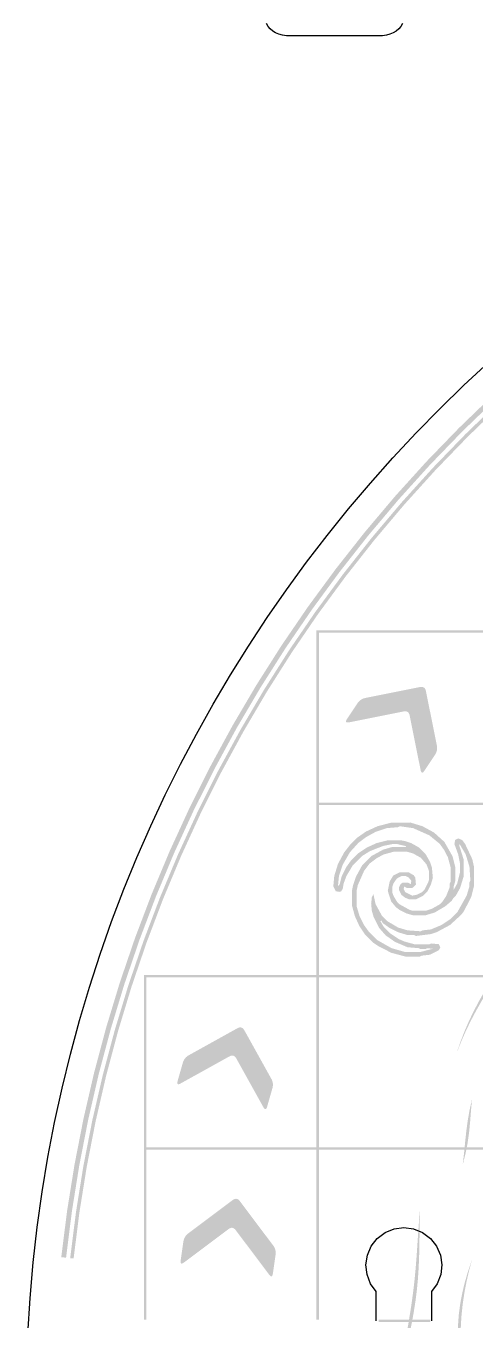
# Model space of a CAD drawing. Header units: millimetres. Extents: x 5 to 414, y 6 to 775.
# Drawn here: x 18.7 to 79.5, y 208.8 to 384.2 of the extents above; entities that cross this region are included whole.
import ezdxf

# ---------------------------------------------------------------- set-up
doc = ezdxf.new("R2010")
doc.units = ezdxf.units.MM
doc.layers.add('CUT', color=1, linetype='Continuous')
doc.layers.add('RASTER', color=7, linetype='Continuous')

msp = doc.modelspace()

# ---------------------------------------------------------------- hatches: boundary and pattern name
at = {"layer": 'RASTER'}
for points in [[(23.513, 217.375), (24.307, 223.676), (25.313, 229.945), (26.531, 236.177), (27.959, 242.364), (29.596, 248.5), (31.439, 254.576), (33.487, 260.587), (35.737, 266.525), (38.187, 272.383), (40.834, 278.155), (43.675, 283.834), (46.706, 289.414), (49.924, 294.888), (53.326, 300.249), (56.907, 305.493), (60.664, 310.612), (64.592, 315.602), (68.686, 320.455), (72.943, 325.167), (77.356, 329.733), (81.922, 334.146), (86.634, 338.403), (91.487, 342.497), (96.477, 346.425), (101.596, 350.182), (106.84, 353.763), (112.201, 357.165), (117.675, 360.383), (123.255, 363.414), (128.934, 366.255), (134.706, 368.902), (140.564, 371.352), (146.502, 373.602), (152.513, 375.65), (158.589, 377.493), (164.725, 379.13), (170.912, 380.558), (177.144, 381.776), (183.413, 382.782), (189.714, 383.576), (189.784, 382.926), (183.506, 382.135), (177.258, 381.132), (171.048, 379.919), (164.882, 378.496), (158.768, 376.865), (152.713, 375.028), (146.723, 372.987), (140.806, 370.744), (134.969, 368.303), (129.217, 365.665), (123.557, 362.835), (117.997, 359.814), (112.542, 356.607), (107.199, 353.217), (101.974, 349.648), (96.872, 345.905), (91.9, 341.99), (87.064, 337.91), (82.368, 333.669), (77.818, 329.271), (73.42, 324.721), (69.179, 320.025), (65.099, 315.189), (61.185, 310.217), (57.441, 305.115), (53.872, 299.89), (50.482, 294.547), (47.275, 289.092), (44.254, 283.532), (41.424, 277.872), (38.786, 272.121), (36.345, 266.283), (34.102, 260.366), (32.061, 254.376), (30.224, 248.321), (28.593, 242.207), (27.17, 236.041), (25.957, 229.831), (24.954, 223.583), (24.163, 217.305)], [(24.72, 217.244), (25.509, 223.503), (26.508, 229.733), (27.718, 235.924), (29.137, 242.071), (30.763, 248.167), (32.595, 254.204), (34.63, 260.176), (36.865, 266.075), (39.299, 271.896), (41.929, 277.63), (44.751, 283.273), (47.763, 288.816), (50.96, 294.255), (54.34, 299.582), (57.898, 304.791), (61.631, 309.878), (65.533, 314.835), (69.601, 319.657), (73.83, 324.338), (78.215, 328.874), (82.751, 333.259), (87.432, 337.488), (92.254, 341.556), (97.211, 345.458), (102.298, 349.191), (107.507, 352.749), (112.834, 356.129), (118.273, 359.326), (123.817, 362.338), (129.459, 365.16), (135.193, 367.79), (141.014, 370.224), (146.913, 372.459), (152.885, 374.494), (158.922, 376.326), (165.018, 377.952), (171.165, 379.371), (177.356, 380.581), (183.586, 381.58), (189.845, 382.369), (189.895, 381.904), (183.652, 381.118), (177.438, 380.121), (171.262, 378.914), (165.13, 377.499), (159.05, 375.877), (153.028, 374.05), (147.071, 372.02), (141.187, 369.79), (135.381, 367.362), (129.661, 364.739), (124.032, 361.924), (118.503, 358.92), (113.078, 355.73), (107.764, 352.359), (102.568, 348.81), (97.494, 345.087), (92.549, 341.194), (87.739, 337.136), (83.069, 332.918), (78.545, 328.544), (74.171, 324.02), (69.953, 319.35), (65.895, 314.54), (62.002, 309.595), (58.279, 304.522), (54.73, 299.325), (51.359, 294.011), (48.169, 288.586), (45.165, 283.057), (42.35, 277.428), (39.727, 271.708), (37.299, 265.902), (35.069, 260.018), (33.039, 254.061), (31.213, 248.039), (29.59, 241.959), (28.175, 235.827), (26.968, 229.651), (25.971, 223.437), (25.185, 217.194)], [(58.062, 302.327), (81.738, 302.327), (81.738, 302.001), (58.062, 302.001)], [(58.062, 302.001), (58.388, 302.001), (58.388, 278.977), (58.062, 278.977)], [(62.492, 289.849), (62.337, 289.826), (62.216, 289.826), (62.128, 289.848), (62.074, 289.892), (62.053, 289.959), (62.066, 290.048), (62.113, 290.16), (62.193, 290.295), (63.618, 292.432), (63.72, 292.571), (63.831, 292.695), (63.952, 292.806), (64.081, 292.903), (64.22, 292.986), (64.369, 293.056), (64.527, 293.111), (64.694, 293.152), (72.063, 294.626), (72.226, 294.647), (72.372, 294.643), (72.5, 294.613), (72.612, 294.557), (72.707, 294.476), (72.784, 294.368), (72.844, 294.235), (72.887, 294.076), (74.361, 286.707), (74.387, 286.537), (74.396, 286.37), (74.39, 286.207), (74.367, 286.047), (74.327, 285.889), (74.271, 285.736), (74.198, 285.585), (74.109, 285.438), (72.685, 283.301), (72.592, 283.175), (72.506, 283.088), (72.429, 283.042), (72.359, 283.035), (72.297, 283.068), (72.243, 283.14), (72.197, 283.253), (72.159, 283.405), (70.685, 290.774), (70.642, 290.932), (70.582, 291.065), (70.505, 291.173), (70.41, 291.254), (70.299, 291.31), (70.17, 291.34), (70.024, 291.345), (69.861, 291.323)], [(58.062, 278.977), (81.738, 278.977), (81.738, 278.651), (58.062, 278.651)], [(58.062, 278.651), (58.388, 278.651), (58.388, 255.627), (58.062, 255.627)], [(77.11, 245.251), (77.598, 246.668), (78.143, 248.064), (78.743, 249.439), (79.395, 250.791), (80.095, 252.12), (80.838, 253.428), (81.617, 254.716), (82.424, 255.986), (83.252, 257.242), (84.092, 258.487), (84.938, 259.725), (85.78, 260.959), (86.614, 262.193), (87.432, 263.432), (88.232, 264.678), (89.009, 265.935), (89.763, 267.204), (89.779, 267.194), (89.083, 265.893), (88.362, 264.606), (87.615, 263.333), (86.844, 262.072), (86.052, 260.819), (85.242, 259.572), (84.42, 258.328), (83.592, 257.081), (82.765, 255.828), (81.949, 254.566), (81.15, 253.292), (80.376, 252.001), (79.636, 250.691), (78.935, 249.362), (78.281, 248.011), (77.678, 246.638), (77.128, 245.244)], [(34.712, 255.627), (58.388, 255.627), (58.388, 255.301), (34.712, 255.301)], [(34.712, 255.301), (35.038, 255.301), (35.038, 232.277), (34.712, 232.277)], [(58.062, 255.627), (81.738, 255.627), (81.738, 255.301), (58.062, 255.301)], [(58.062, 255.301), (58.388, 255.301), (58.388, 232.277), (58.062, 232.277)], [(39.689, 240.922), (39.549, 240.853), (39.433, 240.815), (39.343, 240.809), (39.278, 240.835), (39.238, 240.893), (39.223, 240.982), (39.234, 241.103), (39.269, 241.255), (39.975, 243.725), (40.03, 243.888), (40.097, 244.041), (40.178, 244.183), (40.272, 244.315), (40.379, 244.437), (40.5, 244.548), (40.633, 244.648), (40.78, 244.739), (47.349, 248.388), (47.498, 248.458), (47.638, 248.499), (47.77, 248.509), (47.893, 248.49), (48.008, 248.441), (48.114, 248.363), (48.212, 248.254), (48.301, 248.116), (51.951, 241.547), (52.028, 241.393), (52.088, 241.237), (52.131, 241.079), (52.158, 240.919), (52.168, 240.757), (52.162, 240.594), (52.139, 240.428), (52.099, 240.261), (51.393, 237.791), (51.343, 237.643), (51.288, 237.535), (51.228, 237.467), (51.164, 237.439), (51.095, 237.452), (51.021, 237.504), (50.943, 237.597), (50.86, 237.73), (47.211, 244.299), (47.122, 244.437), (47.024, 244.546), (46.918, 244.625), (46.803, 244.673), (46.679, 244.693), (46.548, 244.682), (46.407, 244.642), (46.258, 244.571)], [(77.877, 230.007), (78.044, 231.454), (78.186, 232.913), (78.34, 234.373), (78.534, 235.827), (78.784, 237.269), (79.099, 238.695), (79.116, 238.689), (78.984, 237.208), (78.868, 235.729), (78.725, 234.264), (78.523, 232.821), (78.246, 231.402), (77.895, 230.003)], [(34.712, 232.277), (58.388, 232.277), (58.388, 231.951), (34.712, 231.951)], [(34.712, 231.951), (35.038, 231.951), (35.038, 208.927), (34.712, 208.927)], [(58.062, 232.277), (81.738, 232.277), (81.738, 231.951), (58.062, 231.951)], [(58.062, 231.951), (58.388, 231.951), (58.388, 208.927), (58.062, 208.927)], [(40.143, 216.666), (40.013, 216.578), (39.904, 216.525), (39.815, 216.507), (39.747, 216.524), (39.7, 216.575), (39.673, 216.662), (39.667, 216.783), (39.681, 216.939), (40.045, 219.481), (40.077, 219.651), (40.123, 219.811), (40.184, 219.963), (40.259, 220.107), (40.349, 220.242), (40.453, 220.368), (40.571, 220.486), (40.704, 220.595), (46.716, 225.104), (46.854, 225.194), (46.988, 225.253), (47.117, 225.281), (47.241, 225.279), (47.362, 225.246), (47.478, 225.183), (47.59, 225.089), (47.697, 224.964), (52.206, 218.952), (52.303, 218.81), (52.383, 218.664), (52.448, 218.513), (52.496, 218.358), (52.528, 218.2), (52.544, 218.037), (52.544, 217.87), (52.527, 217.698), (52.164, 215.156), (52.134, 215.002), (52.094, 214.887), (52.044, 214.812), (51.984, 214.776), (51.914, 214.779), (51.834, 214.821), (51.744, 214.902), (51.644, 215.022), (47.135, 221.034), (47.028, 221.159), (46.917, 221.253), (46.8, 221.317), (46.68, 221.35), (46.555, 221.352), (46.426, 221.323), (46.293, 221.264), (46.155, 221.175)], [(69.2, 199.138), (69.328, 200.688), (69.508, 202.234), (69.73, 203.776), (69.98, 205.312), (70.244, 206.844), (70.508, 208.372), (70.759, 209.899), (70.989, 211.425), (71.191, 212.953), (71.363, 214.484), (71.506, 216.02), (71.625, 217.56), (71.731, 219.105), (71.832, 220.654), (71.944, 222.204), (72.078, 223.754), (72.097, 223.751), (72.05, 222.185), (72.023, 220.621), (72, 219.062), (71.964, 217.51), (71.901, 215.965), (71.801, 214.429), (71.655, 212.9), (71.462, 211.376), (71.224, 209.856), (70.947, 208.337), (70.642, 206.816), (70.322, 205.292), (70.003, 203.763), (69.702, 202.227), (69.436, 200.686), (69.219, 199.138)], [(78.058, 199.211), (77.798, 200.696), (77.567, 202.186), (77.382, 203.68), (77.256, 205.176), (77.202, 206.672), (77.228, 208.165), (77.34, 209.652), (77.537, 211.131), (77.818, 212.599), (78.174, 214.054), (78.595, 215.497), (79.069, 216.927), (79.087, 216.925), (78.708, 215.482), (78.375, 214.029), (78.094, 212.566), (77.873, 211.095), (77.712, 209.617), (77.613, 208.133), (77.575, 206.645), (77.593, 205.156), (77.66, 203.666), (77.77, 202.178), (77.912, 200.693), (78.077, 199.211)], [(66.468, 208.927), (73.473, 208.927), (73.473, 208.601), (66.468, 208.601)]]:
    msp.add_hatch(color=7, dxfattribs=at).paths.add_polyline_path(points)
h = msp.add_hatch(color=7, dxfattribs=at)
h.paths.add_polyline_path([(68.138, 276.237), (70.768, 276.275), (72.421, 275.767), (73.984, 274.915), (75.382, 273.645), (76.487, 271.7), (76.869, 270.175), (76.869, 268.396), (76.615, 267.506), (76.653, 267.163), (77.123, 268.015), (77.504, 269.54), (77.504, 270.683), (77.25, 271.954), (76.742, 273.352), (76.831, 273.899), (77.25, 274.115), (77.796, 273.899), (78.178, 273.39), (79.156, 271.319), (79.41, 270.175), (79.41, 267.76), (79.029, 266.235), (78.051, 264.291), (77.669, 263.782), (76.144, 262.385), (74.327, 261.406), (73.564, 261.152), (71.531, 260.898), (71.277, 261.025), (70.387, 261.025), (69.116, 261.406), (67.934, 262.003), (67.045, 262.639), (66.867, 262.969), (66.702, 262.931), (67.172, 262.13), (68.061, 261.241), (69.205, 260.478), (70.006, 260.135), (71.404, 259.754), (73.31, 259.754), (73.564, 259.881), (74.619, 259.792), (74.835, 259.373), (74.619, 258.953), (73.437, 258.356), (72.294, 258.229), (72.039, 258.102), (70.133, 258.102), (68.227, 258.61), (66.536, 259.461), (65.774, 259.97), (64.63, 261.114), (63.868, 262.257), (63.27, 263.566), (62.889, 264.964), (62.889, 267.125), (63.016, 267.76), (63.397, 268.904), (64.249, 270.467), (65.52, 271.738), (67.083, 272.59), (68.354, 272.971), (70.133, 272.971), (70.222, 273.06), (68.989, 273.352), (68.354, 273.352), (67.083, 273.098), (65.266, 272.374), (64.249, 271.738), (62.978, 270.467), (62.126, 269.031), (61.745, 268.015), (61.618, 267.252), (61.402, 266.96), (61.237, 266.871), (60.69, 266.96), (60.347, 267.633), (60.474, 269.031), (60.983, 270.683), (61.834, 272.247), (62.724, 273.39), (63.486, 274.153), (64.757, 275.043), (66.32, 275.767)])
h.paths.add_polyline_path([(69.37, 275.767), (69.116, 275.64), (67.591, 275.513), (66.066, 275.004), (64.757, 274.28), (63.74, 273.517), (62.597, 272.247), (61.618, 270.556), (61.11, 269.031), (60.983, 267.76), (61.072, 267.671), (61.237, 268.015), (61.491, 269.031), (62.088, 270.213), (62.724, 271.103), (63.74, 272.12), (64.884, 272.882), (66.193, 273.479), (67.718, 273.861), (69.498, 273.861), (70.133, 273.734), (70.896, 273.479), (71.95, 272.882), (72.84, 271.992), (73.437, 270.938), (73.691, 270.175), (73.819, 268.777), (73.564, 267.887), (73.094, 266.96), (72.459, 266.324), (71.531, 265.854), (70.641, 265.854), (70.095, 266.07), (69.587, 266.451), (69.243, 267.125), (69.243, 267.506), (69.459, 267.926), (69.752, 268.142), (70.387, 268.142), (70.857, 267.926), (70.896, 268.396), (70.552, 268.815), (70.133, 269.031), (69.625, 269.031), (68.951, 268.688), (68.481, 268.015), (68.354, 267.633), (68.354, 266.744), (68.481, 266.362), (68.951, 265.562), (69.332, 265.18), (70.641, 264.456), (71.023, 264.329), (72.929, 264.329), (73.691, 264.583), (74.746, 265.18), (75.128, 265.562), (75.636, 266.324), (76.106, 267.506), (76.106, 268.015), (76.233, 268.269), (76.233, 270.175), (75.852, 271.573), (75.382, 272.501), (74.746, 273.39), (73.348, 274.534), (71.15, 275.513)], flags=0)
h.paths.add_polyline_path([(77.466, 273.314), (77.377, 273.225), (78.012, 271.192), (78.012, 269.031), (77.504, 267.379), (76.907, 266.324), (76.576, 266.019), (76.398, 265.689), (75.509, 264.926), (74.073, 264.075), (72.802, 263.694), (71.15, 263.694), (70.26, 263.948), (69.332, 264.418), (68.824, 264.799), (68.189, 265.562), (67.718, 266.998), (67.972, 268.269), (68.443, 269.069), (69.37, 269.54), (70.514, 269.54), (71.239, 269.12), (71.442, 268.815), (71.531, 267.887), (71.023, 267.379), (70.387, 267.379), (69.917, 267.595), (69.879, 267.252), (70.095, 266.833), (71.023, 266.362), (71.658, 266.489), (72.332, 266.833), (72.713, 267.214), (73.183, 268.142), (73.31, 268.523), (73.31, 269.667), (72.967, 270.594), (72.205, 271.484), (71.15, 272.081), (70.26, 272.336), (68.608, 272.336), (67.21, 271.954), (66.282, 271.484), (65.266, 270.722), (64.503, 269.705), (63.651, 267.76), (63.524, 267.125), (63.524, 264.837), (63.906, 263.566), (64.503, 262.385), (65.138, 261.495), (66.282, 260.351), (68.227, 259.245), (70.006, 258.737), (72.166, 258.737), (73.78, 259.156), (73.056, 259.245), (72.802, 259.118), (72.166, 259.118), (71.912, 259.245), (70.387, 259.373), (68.697, 260.097), (67.426, 260.987), (66.536, 262.003), (65.812, 263.439), (65.558, 264.329), (65.469, 265.257), (65.558, 266.108), (65.774, 266.578), (66.066, 265.219), (66.918, 263.655), (67.68, 262.893), (69.116, 262.041), (70.387, 261.66), (72.166, 261.533), (72.421, 261.66), (73.564, 261.787), (75, 262.385), (76.144, 263.147), (77.161, 264.164), (78.394, 266.362), (78.775, 267.633), (78.775, 268.142), (78.902, 268.396), (78.775, 270.302), (78.267, 271.954)], flags=0)

# ---------------------------------------------------------------- linework, layer by layer
at = {"layer": 'CUT'}
for points in [[(69.724, 384.538), (69.488, 384.144), (69.198, 383.802), (68.856, 383.512), (68.462, 383.276), (68.019, 383.094), (67.528, 382.965), (66.988, 382.888), (66.404, 382.862), (54.597, 382.862), (54.012, 382.888), (53.472, 382.965), (52.981, 383.094), (52.538, 383.276), (52.145, 383.512), (51.802, 383.802), (51.513, 384.144), (51.277, 384.538)], [(66.164, 208.764), (66.164, 212.71), (65.387, 213.783), (64.909, 215.019), (64.764, 216.335), (64.96, 217.645), (65.485, 218.862), (66.303, 219.903), (67.36, 220.701), (68.586, 221.202), (69.9, 221.373), (71.214, 221.202), (72.44, 220.701), (73.497, 219.903), (74.315, 218.862), (74.84, 217.645), (75.036, 216.335), (74.891, 215.019), (74.413, 213.783), (73.636, 212.71), (73.636, 208.764)]]:
    msp.add_lwpolyline(points, dxfattribs=at)
msp.add_circle((210, 197.089), 191.273, dxfattribs=at)

doc.saveas('drawing.dxf')
